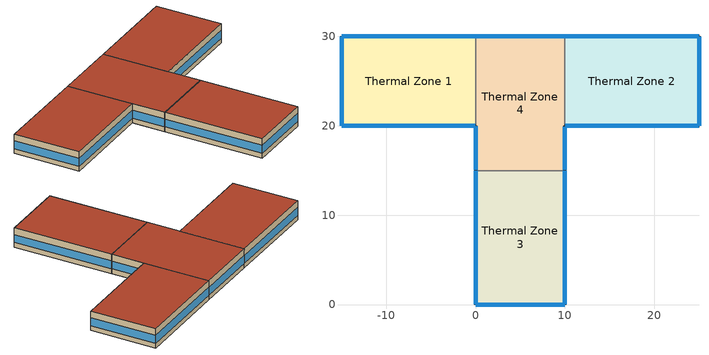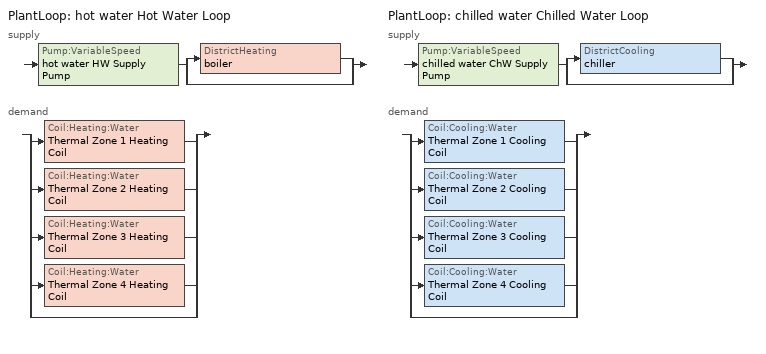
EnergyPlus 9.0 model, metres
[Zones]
Thermal Zone 1
 floor ground (ExtSlabCarpet 4in ClimateZone 1-8): 0,30 0,20 -15,20 -15,30 z0
 wall outside (ASHRAE 189.1-2009 ExtWall Mass ClimateZone 4): 0,30 -15,30 -15,20 0,20 z0:3
 wall to Thermal Zone 4 (Interior Wall): 0,20 0,30 z0:3
 window (ASHRAE 189.1-2009 ExtWindow ClimateZone 4-5): -14.97,20 -0.03,20 / -0.03,30 -14.97,30 z0.76:1.96; -15,29.97 -15,20.03 z0.76:1.97
 roof outside (ASHRAE 189.1-2009 ExtRoof IEAD ClimateZone 2-5): 0,20 0,30 -15,30 -15,20 z3
Thermal Zone 2
 floor ground (ExtSlabCarpet 4in ClimateZone 1-8): 25,30 25,20 10,20 10,30 z0
 wall outside (ASHRAE 189.1-2009 ExtWall Mass ClimateZone 4): 10,20 25,20 25,30 10,30 z0:3
 wall to Thermal Zone 4 (Interior Wall): 10,30 10,20 z0:3
 window (ASHRAE 189.1-2009 ExtWindow ClimateZone 4-5): 24.97,30 10.03,30 / 10.03,20 24.97,20 z0.76:1.96; 25,20.03 25,29.97 z0.76:1.97
 roof outside (ASHRAE 189.1-2009 ExtRoof IEAD ClimateZone 2-5): 25,20 25,30 10,30 10,20 z3
Thermal Zone 3
 floor ground (ExtSlabCarpet 4in ClimateZone 1-8): 10,15 10,0 0,0 0,15 z0
 wall outside (ASHRAE 189.1-2009 ExtWall Mass ClimateZone 4): 0,15 0,0 10,0 10,15 z0:3
 wall to Thermal Zone 4 (Interior Wall): 10,15 0,15 z0:3
 window (ASHRAE 189.1-2009 ExtWindow ClimateZone 4-5): 0,14.97 0,0.03 / 10,0.03 10,14.97 z0.76:1.96; 0.03,0 9.97,0 z0.76:1.97
 roof outside (ASHRAE 189.1-2009 ExtRoof IEAD ClimateZone 2-5): 10,0 10,15 0,15 0,0 z3
Thermal Zone 4
 floor ground (ExtSlabCarpet 4in ClimateZone 1-8): 10,30 10,15 0,15 0,30 z0
 wall outside (ASHRAE 189.1-2009 ExtWall Mass ClimateZone 4): 10,30 0,30 / 10,15 10,20 / 0,20 0,15 z0:3
 window (ASHRAE 189.1-2009 ExtWindow ClimateZone 4-5): 9.97,30 0.03,30 / 10,15.1 10,19.91 z0.76:1.97; 0,19.94 0,15.09 z0.76:1.96
 roof outside (ASHRAE 189.1-2009 ExtRoof IEAD ClimateZone 2-5): 10,15 10,30 0,30 0,15 z3
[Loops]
PlantLoop 'hot water Hot Water Loop'
 supply: Pump:VariableSpeed 'hot water HW Supply Pump' > split
  | DistrictHeating 'boiler'
  | bypass
 demand: split
  | Coil:Heating:Water 'Thermal Zone 1 Heating Coil'
  | Coil:Heating:Water 'Thermal Zone 2 Heating Coil'
  | Coil:Heating:Water 'Thermal Zone 3 Heating Coil'
  | Coil:Heating:Water 'Thermal Zone 4 Heating Coil'
  | bypass
PlantLoop 'chilled water Chilled Water Loop'
 supply: Pump:VariableSpeed 'chilled water ChW Supply Pump' > split
  | DistrictCooling 'chiller'
  | bypass
 demand: split
  | Coil:Cooling:Water 'Thermal Zone 1 Cooling Coil'
  | Coil:Cooling:Water 'Thermal Zone 2 Cooling Coil'
  | Coil:Cooling:Water 'Thermal Zone 3 Cooling Coil'
  | Coil:Cooling:Water 'Thermal Zone 4 Cooling Coil'
  | bypass
[SizingPeriod:WeatherFileDays]
design day: Begin Month=1; Begin Day of Month=1; End Month=12; End Day of Month=31; Day of Week for Start Day=Monday; Use Weather File Daylight Saving Period=Yes; Use Weather File Rain and Snow Indicators=Yes
[Building]
Building 1
[Site:Location]
Site 1: Latitude {deg}=0; Longitude {deg}=0; Time Zone {hr}=0; Elevation {m}=0
[Material] Thermal Absorptance=0.9
Name | Roughness | Thickness {m} | Conductivity {W/m-K} | Density {kg/m3} | Specific Heat {J/kg-K} | Solar Absorptance | Visible Absorptance
1/2IN Gypsum | Smooth | 0.0127 | 0.16 | 784.9 | 830 | 0.4 | 0.4
1IN Stucco | Smooth | 0.0253 | 0.6918 | 1858 | 837 | 0.92 | 0.92
8IN Concrete HW | MediumRough | 0.2033 | 1.7296 | 2243 | 837 | 0.65 | 0.65
G01a 19mm gypsum board | MediumSmooth | 0.019 | 0.16 | 800 | 1090 | 0.4 | 0.4
MAT-CC05 4 HW CONCRETE | Rough | 0.1016 | 1.311 | 2240 | 836.8 | 0.85 | 0.85
Metal Decking | MediumSmooth | 0.0015 | 45.006 | 7680 | 418.4 | 0.6 | 0.6
Roof Insulation [21] | MediumRough | 0.2105 | 0.049 | 265 | 836.8 | 0.7 | 0.7
Roof Membrane | VeryRough | 0.0095 | 0.16 | 1121.29 | 1460 | 0.7 | 0.7
Wall Insulation [37] | MediumRough | 0.0681 | 0.0432 | 91 | 837 | 0.5 | 0.5
[Material:AirGap]
F04 Wall air space resistance: Thermal Resistance {m2-K/W}=0.15
[Material:NoMass]
CP02 CARPET PAD: Roughness=Smooth; Thermal Resistance {m2-K/W}=0.1; Thermal Absorptance=0.9; Solar Absorptance=0.8; Visible Absorptance=0.8
[WindowMaterial:Glazing]
Theoretical Glass [207]: Optical Data Type=SpectralAverage; Thickness {m}=0.003; Solar Transmittance at Normal Incidence=0.3311; Front Side Solar Reflectance at Normal Incidence=0.6189; Back Side Solar Reflectance at Normal Incidence=0; Visible Transmittance at Normal Incidence=0.44; Front Side Visible Reflectance at Normal Incidence=0.51; Back Side Visible Reflectance at Normal Incidence=0; Infrared Transmittance at Normal Incidence=0; Front Side Infrared Hemispherical Emissivity=0.9; Back Side Infrared Hemispherical Emissivity=0.9; Conductivity {W/m-K}=0.0133; Dirt Correction Factor for Solar and Visible Transmittance=1; Solar Diffusing=No
[Construction]
ASHRAE 189.1-2009 ExtRoof IEAD ClimateZone 2-5: Roof Membrane, Roof Insulation [21], Metal Decking
ASHRAE 189.1-2009 ExtWall Mass ClimateZone 4: 1IN Stucco, 8IN Concrete HW, Wall Insulation [37], 1/2IN Gypsum
ASHRAE 189.1-2009 ExtWindow ClimateZone 4-5: Theoretical Glass [207]
ExtSlabCarpet 4in ClimateZone 1-8: MAT-CC05 4 HW CONCRETE, CP02 CARPET PAD
Interior Wall: G01a 19mm gypsum board, F04 Wall air space resistance, G01a 19mm gypsum board
[Zone]
Thermal Zone 1; Thermal Zone 4: 0, 30, 0
Thermal Zone 2: 25, 20, 0
Thermal Zone 3: 0, -2.25597e-17, 0
[ThermostatSetpoint:DualSetpoint]
thermostat Dual SP Control: Heating Setpoint Temperature Schedule=Medium Office HtgSetp; Cooling Setpoint Temperature Schedule=Medium Office ClgSetp
[ZoneControl:Thermostat] Control Type Schedule=HVACTemplate-Always 4; Control=thermostat Dual SP Control
Name | Zone or ZoneList
Thermal Zone 1 Thermostat | Thermal Zone 1
Thermal Zone 2 Thermostat | Thermal Zone 2
Thermal Zone 3 Thermostat | Thermal Zone 3
Thermal Zone 4 Thermostat | Thermal Zone 4
[DesignSpecification:OutdoorAir] Outdoor Air Method=Flow/Person; Outdoor Air Flow per Person {m3/s}=0.00944; Outdoor Air Flow per Zone Floor Area {m3/s-m2}=0; Outdoor Air Flow per Zone {m3/s}=0
SZ DSOA Thermal Zone 1; SZ DSOA Thermal Zone 2; SZ DSOA Thermal Zone 3; SZ DSOA Thermal Zone 4
[Sizing:Zone] Zone Cooling Design Supply Air Temperature Input Method=SupplyAirTemperature; Zone Cooling Design Supply Air Temperature {C}=14; Zone Cooling Design Supply Air Temperature Difference {delta C}=11.11; Zone Heating Design Supply Air Temperature Input Method=SupplyAirTemperature; Zone Heating Design Supply Air Temperature {C}=50; Zone Heating Design Supply Air Temperature Difference {delta C}=30; Zone Cooling Design Supply Air Humidity Ratio {kg-H20/kg-air}=0.008; Zone Heating Design Supply Air Humidity Ratio {kg-H2O/kg-air}=0.008; Cooling Design Air Flow Method=DesignDay; Cooling Design Air Flow Rate {m3/s}=0; Cooling Minimum Air Flow Fraction=0; Heating Design Air Flow Method=DesignDay; Heating Design Air Flow Rate {m3/s}=0; Heating Maximum Air Flow Fraction=0
Name | Design Specification Outdoor Air Object | Design Specification Zone Air Distribution Object
Thermal Zone 1 | SZ DSOA Thermal Zone 1 | SZ DSZAD Thermal Zone 1
Thermal Zone 2 | SZ DSOA Thermal Zone 2 | SZ DSZAD Thermal Zone 2
Thermal Zone 3 | SZ DSOA Thermal Zone 3 | SZ DSZAD Thermal Zone 3
Thermal Zone 4 | SZ DSOA Thermal Zone 4 | SZ DSZAD Thermal Zone 4
[DesignSpecification:ZoneAirDistribution] Zone Air Distribution Effectiveness in Cooling Mode=1; Zone Air Distribution Effectiveness in Heating Mode=1
SZ DSZAD Thermal Zone 1; SZ DSZAD Thermal Zone 2; SZ DSZAD Thermal Zone 3; SZ DSZAD Thermal Zone 4
[Zone equipment]
Thermal Zone 1: Thermal Zone 1 Fan Coil
Thermal Zone 2: Thermal Zone 2 Fan Coil
Thermal Zone 3: Thermal Zone 3 Fan Coil
Thermal Zone 4: Thermal Zone 4 Fan Coil
[ZoneHVAC:FourPipeFanCoil] Capacity Control Method=ConstantFanVariableFlow; Maximum Supply Air Flow Rate {m3/s}=autosize; Low Speed Supply Air Flow Ratio=0.33; Medium Speed Supply Air Flow Ratio=0.66; Maximum Outdoor Air Flow Rate {m3/s}=autosize; Maximum Cold Water Flow Rate {m3/s}=autosize; Minimum Cold Water Flow Rate {m3/s}=0; Cooling Convergence Tolerance=0.001; Maximum Hot Water Flow Rate {m3/s}=autosize; Minimum Hot Water Flow Rate{m3/s}=0; Heating Convergence Tolerance=0.001
Name | Fan | Cooling Coil | Heating Coil
Thermal Zone 1 Fan Coil | Thermal Zone 1 Supply Fan | Thermal Zone 1 Cooling Coil | Thermal Zone 1 Heating Coil
Thermal Zone 2 Fan Coil | Thermal Zone 2 Supply Fan | Thermal Zone 2 Cooling Coil | Thermal Zone 2 Heating Coil
Thermal Zone 3 Fan Coil | Thermal Zone 3 Supply Fan | Thermal Zone 3 Cooling Coil | Thermal Zone 3 Heating Coil
Thermal Zone 4 Fan Coil | Thermal Zone 4 Supply Fan | Thermal Zone 4 Cooling Coil | Thermal Zone 4 Heating Coil
[Fan:ConstantVolume] Availability Schedule=HVACTemplate-Always 1; Fan Efficiency=0.7; Pressure Rise {Pa}=75; Maximum Flow Rate {m3/s}=autosize; Motor Efficiency=0.9; Motor in Airstream Fraction=1
Thermal Zone 1 Supply Fan; Thermal Zone 2 Supply Fan; Thermal Zone 3 Supply Fan; Thermal Zone 4 Supply Fan
[Coil:Cooling:Water] Design Water Flow Rate {m3/s}=autosize; Design Air Flow Rate {m3/s}=autosize; Design Inlet Water Temperature {C}=autosize; Design Inlet Air Temperature {C}=autosize; Design Outlet Air Temperature {C}=autosize; Design Inlet Air Humidity Ratio {kg-H2O/kg-air}=autosize; Design Outlet Air Humidity Ratio {kg-H2O/kg-air}=autosize; Type of Analysis=DetailedAnalysis; Heat Exchanger Configuration=CrossFlow
Thermal Zone 1 Cooling Coil; Thermal Zone 2 Cooling Coil; Thermal Zone 3 Cooling Coil; Thermal Zone 4 Cooling Coil
[Coil:Heating:Water] U-Factor Times Area Value {W/K}=autosize; Maximum Water Flow Rate {m3/s}=autosize; Performance Input Method=UFactorTimesAreaAndDesignWaterFlowRate; Rated Capacity=autosize; Rated Inlet Water Temperature=82.2; Rated Inlet Air Temperature=16.6; Rated Outlet Water Temperature=71.1; Rated Outlet Air Temperature=32.2; Rated Ratio for Air and Water Convection=0.5
Thermal Zone 1 Heating Coil; Thermal Zone 2 Heating Coil; Thermal Zone 3 Heating Coil; Thermal Zone 4 Heating Coil
[DistrictHeating]
boiler: Nominal Capacity {W}=1000000000000000
[DistrictCooling]
chiller: Nominal Capacity {W}=1000000000000000
[Sizing:Plant]
Name | Loop Type | Design loop exit temperature {C} | Design loop delta T {deltaC}
hot water Hot Water Loop | Heating | 82 | 11
chilled water Chilled Water Loop | Cooling | 7.22 | 6.67
[PlantLoop] Fluid Type=Water; Maximum Loop Volumetric Flow Rate {m3/s}=autosize; Minimum Loop Volumetric Flow Rate {m3/s}=0; volume of the plant loop {m3}=autosize; Load Distribution Scheme=SequentialLoad; Plant Loop Demand Calculation Scheme=SingleSetpoint
Name | PlantEquipmentOperationSchemes | Maximum Loop Temperature {C} | Minimum Loop Temperature {C} | Common Pipe Simulation
hot water Hot Water Loop | hot water Operation | 100 | 10
chilled water Chilled Water Loop | chilled water Chiller Operation | 98 | 1 | None
[PlantEquipmentOperationSchemes] Control Scheme Schedule=HVACTemplate-Always 1
Name | Control Scheme
hot water Operation | hot water Operation All Hours
chilled water Chiller Operation | chilled water Chiller Operation All Hours
[PlantEquipmentOperation:HeatingLoad]
hot water Operation All Hours: Load Range Lower Limit 1 {W}=0; Load Range Upper Limit 1 {W}=1000000000000000; Priority Control 1 Equipment List=hot water All Equipment
[PlantEquipmentList]
hot water All Equipment: boiler
chilled water All Chillers: chiller
[SetpointManager:Scheduled] Control Variable=Temperature
Name | Schedule | Setpoint Node or NodeList
hot water HW Temp Manager | HVACTemplate-Always 82 | hot water HW Supply Setpoint Nodes
chilled water ChW Temp Manager | HVACTemplate-Always 7.22 | chilled water ChW Supply Setpoint Nodes
[Pump:VariableSpeed] Rated Volumetric Flow Rate {m3/s}=autosize; Rated Pump Head {Pa}=179352; Rated Power Consumption {W}=autosize; Motor Efficiency=0.9; Fraction of Motor Inefficiencies to Fluid Stream=0; Coefficient 1 of the Part Load Performance Curve=0; Coefficient 2 of the Part Load Performance Curve=0; Coefficient 3 of the Part Load Performance Curve=1; Coefficient 4 of the Part Load Performance Curve=0; Min Flow Rate while operating in variable flow capacity {m3/s}=0; Pump Control Type=Intermittent; Pump Flow Rate Schedule=Medium Office Bldg Occ
hot water HW Supply Pump; chilled water ChW Supply Pump
[PlantEquipmentOperation:CoolingLoad]
chilled water Chiller Operation All Hours: Load Range Lower Limit 1 {W}=0; Load Range Upper Limit 1 {W}=1000000000000000; Priority Control 1 Equipment List=chilled water All Chillers
[Schedule:Day:Interval]
Medium Office Bldg Occ Default Schedule: No, 06:00, 0, 07:00, 0.1, 08:00, 0.2, 12:00, 0.95, 13:00, 0.5, 17:00, 0.95, 18:00, 0.7, 20:00, 0.4, 22:00, 0.1, 24:00, 0.05
Medium Office Bldg Occ Rule 1 Day Schedule; Medium Office Bldg Occ Winter Design Day: No, 24:00, 0
Medium Office Bldg Occ Rule 2 Day Schedule: No, 06:00, 0, 08:00, 0.1, 14:00, 0.5, 17:00, 0.1, 24:00, 0
Medium Office Bldg Occ Summer Design Day: No, 06:00, 0, 22:00, 1, 24:00, 0.05
Medium Office ClgSetp Default Schedule; Medium Office ClgSetp Summer Design Day: No, 06:00, 26.7, 22:00, 24, 24:00, 26.7
Medium Office ClgSetp Rule 1 Day Schedule; Medium Office ClgSetp Winter Design Day: No, 24:00, 26.7
Medium Office ClgSetp Rule 2 Day Schedule: No, 06:00, 26.7, 18:00, 24, 24:00, 26.7
Medium Office HtgSetp Default Schedule: No, 06:00, 15.6, 22:00, 21, 24:00, 15.6
Medium Office HtgSetp Rule 1 Day Schedule; Medium Office HtgSetp Summer Design Day: No, 24:00, 15.6
Medium Office HtgSetp Rule 2 Day Schedule: No, 06:00, 15.6, 18:00, 21, 24:00, 15.6
Medium Office HtgSetp Winter Design Day: No, 24:00, 21
[Schedule:Week:Daily]
Medium Office Bldg Occ Week Rule - Jan1-Jan3: Medium Office Bldg Occ Default Schedule, Medium Office Bldg Occ Default Schedule, Medium Office Bldg Occ Default Schedule, Medium Office Bldg Occ Default Schedule, Medium Office Bldg Occ Default Schedule, Medium Office Bldg Occ Default Schedule, Medium Office Bldg Occ Rule 2 Day Schedule, Medium Office Bldg Occ Default Schedule, Medium Office Bldg Occ Summer Design Day, Medium Office Bldg Occ Winter Design Day, Medium Office Bldg Occ Default Schedule, Medium Office Bldg Occ Default Schedule
Medium Office Bldg Occ Week Rule - Jan4-Dec31: Medium Office Bldg Occ Rule 1 Day Schedule, Medium Office Bldg Occ Default Schedule, Medium Office Bldg Occ Default Schedule, Medium Office Bldg Occ Default Schedule, Medium Office Bldg Occ Default Schedule, Medium Office Bldg Occ Default Schedule, Medium Office Bldg Occ Rule 2 Day Schedule, Medium Office Bldg Occ Default Schedule, Medium Office Bldg Occ Summer Design Day, Medium Office Bldg Occ Winter Design Day, Medium Office Bldg Occ Default Schedule, Medium Office Bldg Occ Default Schedule
Medium Office ClgSetp Week Rule - Jan1-Jan3: Medium Office ClgSetp Default Schedule, Medium Office ClgSetp Default Schedule, Medium Office ClgSetp Default Schedule, Medium Office ClgSetp Default Schedule, Medium Office ClgSetp Default Schedule, Medium Office ClgSetp Default Schedule, Medium Office ClgSetp Rule 2 Day Schedule, Medium Office ClgSetp Default Schedule, Medium Office ClgSetp Summer Design Day, Medium Office ClgSetp Winter Design Day, Medium Office ClgSetp Default Schedule, Medium Office ClgSetp Default Schedule
Medium Office ClgSetp Week Rule - Jan4-Dec31: Medium Office ClgSetp Rule 1 Day Schedule, Medium Office ClgSetp Default Schedule, Medium Office ClgSetp Default Schedule, Medium Office ClgSetp Default Schedule, Medium Office ClgSetp Default Schedule, Medium Office ClgSetp Default Schedule, Medium Office ClgSetp Rule 2 Day Schedule, Medium Office ClgSetp Default Schedule, Medium Office ClgSetp Summer Design Day, Medium Office ClgSetp Winter Design Day, Medium Office ClgSetp Default Schedule, Medium Office ClgSetp Default Schedule
Medium Office HtgSetp Week Rule - Jan1-Jan3: Medium Office HtgSetp Default Schedule, Medium Office HtgSetp Default Schedule, Medium Office HtgSetp Default Schedule, Medium Office HtgSetp Default Schedule, Medium Office HtgSetp Default Schedule, Medium Office HtgSetp Default Schedule, Medium Office HtgSetp Rule 2 Day Schedule, Medium Office HtgSetp Default Schedule, Medium Office HtgSetp Summer Design Day, Medium Office HtgSetp Winter Design Day, Medium Office HtgSetp Default Schedule, Medium Office HtgSetp Default Schedule
Medium Office HtgSetp Week Rule - Jan4-Dec31: Medium Office HtgSetp Rule 1 Day Schedule, Medium Office HtgSetp Default Schedule, Medium Office HtgSetp Default Schedule, Medium Office HtgSetp Default Schedule, Medium Office HtgSetp Default Schedule, Medium Office HtgSetp Default Schedule, Medium Office HtgSetp Rule 2 Day Schedule, Medium Office HtgSetp Default Schedule, Medium Office HtgSetp Summer Design Day, Medium Office HtgSetp Winter Design Day, Medium Office HtgSetp Default Schedule, Medium Office HtgSetp Default Schedule
[Schedule:Year]
Medium Office Bldg Occ: Medium Office Bldg Occ Week Rule - Jan1-Jan3, 1, 1, 1, 3, Medium Office Bldg Occ Week Rule - Jan4-Dec31, 1, 4, 12, 31
Medium Office ClgSetp: Medium Office ClgSetp Week Rule - Jan1-Jan3, 1, 1, 1, 3, Medium Office ClgSetp Week Rule - Jan4-Dec31, 1, 4, 12, 31
Medium Office HtgSetp: Medium Office HtgSetp Week Rule - Jan1-Jan3, 1, 1, 1, 3, Medium Office HtgSetp Week Rule - Jan4-Dec31, 1, 4, 12, 31
[Schedule:Compact]
HVACTemplate-Always 4: Through: 12/31, For: AllDays, Until: 24:00, 4
HVACTemplate-Always 1: Through: 12/31, For: AllDays, Until: 24:00, 1
HVACTemplate-Always 82: Through: 12/31, For: AllDays, Until: 24:00, 82
HVACTemplate-Always 7.22: Through: 12/31, For: AllDays, Until: 24:00, 7.22
